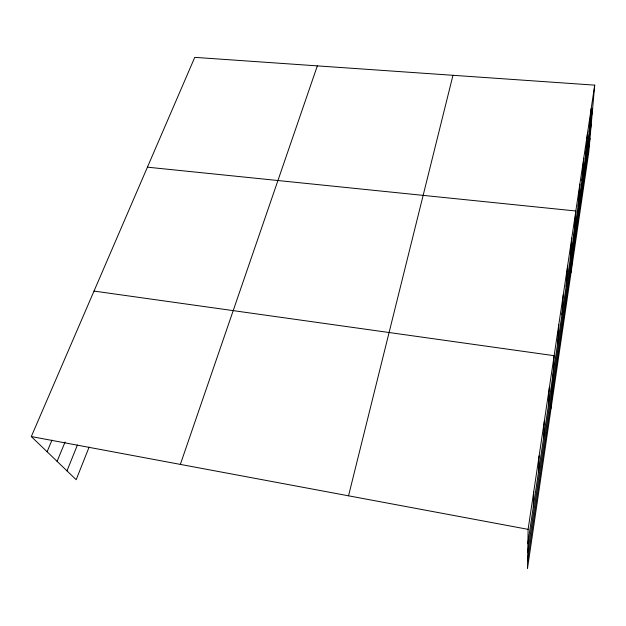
<?xml version="1.0" encoding="UTF-8"?>
<svg xmlns="http://www.w3.org/2000/svg" width="626" height="626" viewBox="0 0 626 626"><rect width="100%" height="100%" fill="white"/><g stroke="black" fill="none" stroke-linecap="round" stroke-linejoin="round"><path stroke-width="0.94" d="M594.7 85.144L528.101 529.353L527.468 568.635L588.769 152.251L594.7 85.144L194.756 57.365L31.3 436.565L76.169 479.696L89.103 447.113M533.297 506.943L533.72 491.895M538.509 471.926L539.119 455.877M543.532 438.184L544.315 421.228M548.384 405.648L549.315 387.854M551.076 408.269L554.135 355.693L94.01 291.082M557.57 343.948L558.783 324.691M561.929 314.675L563.275 294.768M566.147 286.379L567.602 265.878M570.223 259.007L571.788 237.974M571.1 272.294L575.834 210.993L147.423 167.173M578.103 206.118L579.864 184.122M581.906 180.562L583.753 158.143M585.592 155.819L587.524 133.017M589.168 131.843L591.171 108.697M527.875 543.305L592.626 108.611M527.734 552.077L591.304 123.557M527.593 560.677L589.997 138.385M348.533 495.815L452.966 75.3M180.343 464.398L317.335 65.879M66.982 470.862L77.413 445.016M57.107 461.37L65.057 442.034M47.099 451.753L51.958 440.141M31.3 436.565L528.101 529.353"/></g></svg>
